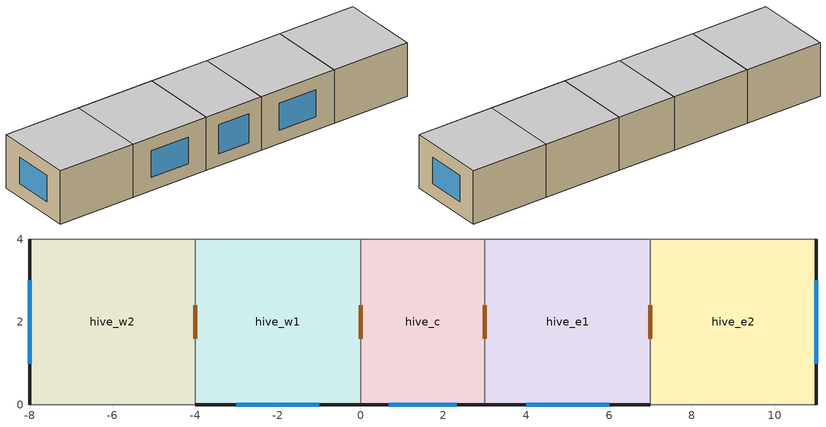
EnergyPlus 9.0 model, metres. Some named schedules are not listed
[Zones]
hive_c
 floor adiabatic (floor): 3,4 3,0 0,0 0,4 z0
 wall outside (ext_wall): 0,0 3,0 z0:2.7
 wall to hive_e1 (int_wall): 3,0 3,4 z0:2.7
 wall adiabatic (int_wall): 3,4 0,4 z0:2.7
 wall to hive_w1 (int_wall): 0,4 0,0 z0:2.7
 window (simple_window): 0.68,0 2.32,0 z0.62:2.08
 door inside (door_3_cm): 3,1.6 3,2.4 / 0,2.4 0,1.6 z0:2.1
 ceiling adiabatic (ceiling): 0,4 0,0 3,0 3,4 z2.7
hive_e1
 floor adiabatic (floor): 7,4 7,0 3,0 3,4 z0
 wall outside (ext_wall): 3,0 7,0 z0:2.7
 wall to hive_e2 (int_wall): 7,0 7,4 z0:2.7
 wall adiabatic (int_wall): 7,4 3,4 z0:2.7
 window (simple_window): 4,0 6,0 z0.67:2.03
 door inside (door_3_cm): 7,1.6 7,2.4 z0:2.1
 ceiling adiabatic (ceiling): 3,4 3,0 7,0 7,4 z2.7
hive_e2
 floor adiabatic (floor): 11,4 11,0 7,0 7,4 z0
 wall outside (ext_wall): 11,0 11,4 z0:2.7
 wall adiabatic (int_wall): 7,0 11,0 / 11,4 7,4 z0:2.7
 window (simple_window): 11,1 11,3 z0.67:2.03
 ceiling adiabatic (ceiling): 7,4 7,0 11,0 11,4 z2.7
hive_w1
 floor adiabatic (floor): 0,4 0,0 -4,0 -4,4 z0
 wall outside (ext_wall): -4,0 0,0 z0:2.7
 wall adiabatic (int_wall): 0,4 -4,4 z0:2.7
 wall to hive_w2 (int_wall): -4,4 -4,0 z0:2.7
 window (simple_window): -3,0 -1,0 z0.67:2.03
 door inside (door_3_cm): -4,2.4 -4,1.6 z0:2.1
 ceiling adiabatic (ceiling): -4,4 -4,0 0,0 0,4 z2.7
hive_w2
 floor adiabatic (floor): -4,4 -4,0 -8,0 -8,4 z0
 wall outside (ext_wall): -8,4 -8,0 z0:2.7
 wall adiabatic (int_wall): -8,0 -4,0 / -4,4 -8,4 z0:2.7
 window (simple_window): -8,3 -8,1 z0.67:2.03
 ceiling adiabatic (ceiling): -8,4 -8,0 -4,0 -4,4 z2.7
[Building]
single_zone_hive: Loads convergence tolerance value=0.04; Maximum number of warmup days=25; Minimum number of warmup days=6; North axis=0; Solar distribution=FullInteriorAndExteriorWithReflections; Temperature convergence tolerance value=0.4; Terrain=City
[Construction]
floor: impermeabilizacao, concreto_5cm, contrapiso, piso_ceramico
ceiling: piso_ceramico, contrapiso, concreto_5cm, impermeabilizacao
ext_wall: argamassa_externa, tijolo_9x19x19, camara_parede, tijolo_9x19x19, argamassa_interna
int_wall: argamassa_interna, tijolo_9x19x19, camara_parede, tijolo_9x19x19, argamassa_interna
door_3_cm: porta_mad_int_3cm
simple_window: vidro_simples_0.87
[Material] Thermal absorptance=0.9
Name | Conductivity | Density | Roughness | Solar absorptance | Specific heat | Thickness | Visible absorptance
argamassa_externa; argamassa_interna | 1.15 | 2000 | MediumRough | 0.5 | 1000 | 0.025 | 0.5
concreto_5cm | 1.75 | 2200 | MediumRough | 0.7 | 1000 | 0.05 | 0.7
contrapiso | 1.15 | 2000 | MediumRough | 0.7 | 1000 | 0.02 | 0.7
impermeabilizacao | 0.23 | 1000 | Smooth | 0.7 | 920 | 0.0001 | 0.7
piso_ceramico | 1.05 | 2000 | Smooth | 0.7 | 920 | 0.0075 | 0.7
porta_mad_int_3cm | 0.15 | 650 | MediumSmooth | 0.5 | 2300 | 0.03 | 0.5
tijolo_9x19x19 | 0.9 | 1600 | Rough | 0.7 | 920 | 0.013 | 0.7
[Material:AirGap]
camara_parede: Thermal resistance=0.17
[WindowMaterial:SimpleGlazingSystem]
vidro_simples_0.87: Solar heat gain coefficient=0.87; U factor=5.7
[ElectricEquipment] Design level=120; Design level calculation method=EquipmentLevel; End use subcategory=General; Fraction latent=0; Fraction lost=0; Fraction radiant=0.3; Schedule=sch_equip_living
Name | Zone or zonelist
equip_hive_e2 | hive_e2
equip_hive_w1 | hive_w1
[Lights] Design level calculation method=Watts/Area; End use subcategory=GeneralLights; Fraction radiant=0.32; Fraction replaceable=0; Fraction visible=0.23; Return air fraction=0; Watts per zone floor area=5
Name | Zone or zonelist | Schedule
lights_hive_c | hive_c | sch_ilum_dorm
lights_hive_e1 | hive_e1 | sch_ilum_dorm
lights_hive_e2 | hive_e2 | sch_ilum_living
lights_hive_w1 | hive_w1 | sch_ilum_living
lights_hive_w2 | hive_w2 | sch_ilum_dorm
[People] Fraction radiant=0.3; Number of people calculation method=People
Name | Zone or zonelist | Number of people | Activity level schedule | Number of people schedule
people_hive_c | hive_c | 2 | sch_activ_dorm | sch_occup_dorm
people_hive_e1 | hive_e1 | 2 | sch_activ_dorm | sch_occup_dorm
people_hive_e2 | hive_e2 | 4 | sch_activ_living | sch_occup_living
people_hive_w1 | hive_w1 | 4 | sch_activ_living | sch_occup_living
people_hive_w2 | hive_w2 | 2 | sch_activ_dorm | sch_occup_dorm
[Zone] Multiplier=1
hive_c; hive_e1; hive_e2; hive_w1; hive_w2
[Schedule:Compact]
sch_activ_living: Through: 12/31, For:AllDays, Until: 24:00, 108
sch_activ_dorm: Through: 12/31, For:AllDays, Until: 24:00, 81
sch_equip_living: Through: 12/31, For:AllDays, Until: 14:00, 0, Until: 22:00, 1, Until: 24:00, 0
sch_ilum_living: Through: 12/31, For: AllDays, Until: 16:00, 0, Until: 22:00, 1, Until: 24:00, 0
sch_ilum_dorm: Through: 12/31, For: AllDays, Until: 06:00, 0, Until: 08:00, 1, Until: 22:00, 0, Until: 24:00, 1
sch_occup_living: Through: 12/31, For: AllDays, Until: 14:00, 0, Until: 18:00, 0.5, Until: 22:00, 1, Until: 24:00, 0
sch_occup_dorm: Through: 12/31, For: AllDays, Until: 08:00, 1, Until: 22:00, 0, Until 24:00, 1
[AirflowNetwork:MultiZone:Component:DetailedOpening] Discharge coefficient for opening factor 1=0.001; Discharge coefficient for opening factor 2=0.65; Extra crack length or height of pivoting axis=0; Height factor for opening factor 1=1; Height factor for opening factor 2=1; Number of sets of opening factor data=2; Opening factor 1=0; Opening factor 2=1; Start height factor for opening factor 1=0; Start height factor for opening factor 2=0; Type of rectangular large vertical opening lvo=NonPivoted; Width factor for opening factor 1=0
Name | Air mass flow coefficient when opening is closed | Air mass flow exponent when opening is closed | Width factor for opening factor 2
window_opening | 0.0003 | 0.63 | 0.45
door_opening | 0.0024 | 0.59 | 1
[AirflowNetwork:MultiZone:Surface] Window door opening factor or crack factor=1
Name | Leakage component | Surface | Ventilation control mode | Ventilation control zone temperature setpoint schedule | Venting availability schedule
afn_hive_c_window_s | window_opening | hive_c_window_s | Temperature | sch_window_behav | sch_afn_dorm
afn_hive_e1_window_s | window_opening | hive_e1_window_s | Temperature | sch_window_behav | sch_afn_dorm
afn_hive_e2_window_e | window_opening | hive_e2_window_e | Temperature | sch_window_behav | sch_afn_living
afn_hive_w1_window_s | window_opening | hive_w1_window_s | Temperature | sch_window_behav | sch_afn_living
afn_hive_w2_window_w | window_opening | hive_w2_window_w | Temperature | sch_window_behav | sch_afn_dorm
afn_hive_c_door_e | door_opening | hive_c_door_e | NoVent
afn_hive_c_door_w | door_opening | hive_c_door_w | NoVent
afn_hive_e1_door_e | door_opening | hive_e1_door_e | NoVent
afn_hive_w1_door_w | door_opening | hive_w1_door_w | NoVent
[AirflowNetwork:MultiZone:Zone]
Name | Zone
afn_hive_c | hive_c
afn_hive_e1 | hive_e1
afn_hive_e2 | hive_e2
afn_hive_w1 | hive_w1
afn_hive_w2 | hive_w2
[AirflowNetwork:SimulationControl]
afn_control: Absolute airflow convergence tolerance=1e-06; Airflownetwork control=MultizoneWithoutDistribution; Azimuth angle of long axis of building=90; Building type=LowRise; Convergence acceleration limit=-0.5; Height selection for local wind pressure calculation=OpeningHeight; Initialization type=LinearInitializationMethod; Maximum number of iterations=500; Ratio of building width along short axis to width along long axis=1; Relative airflow convergence tolerance=0.0001; Wind pressure coefficient type=SurfaceAverageCalculation
